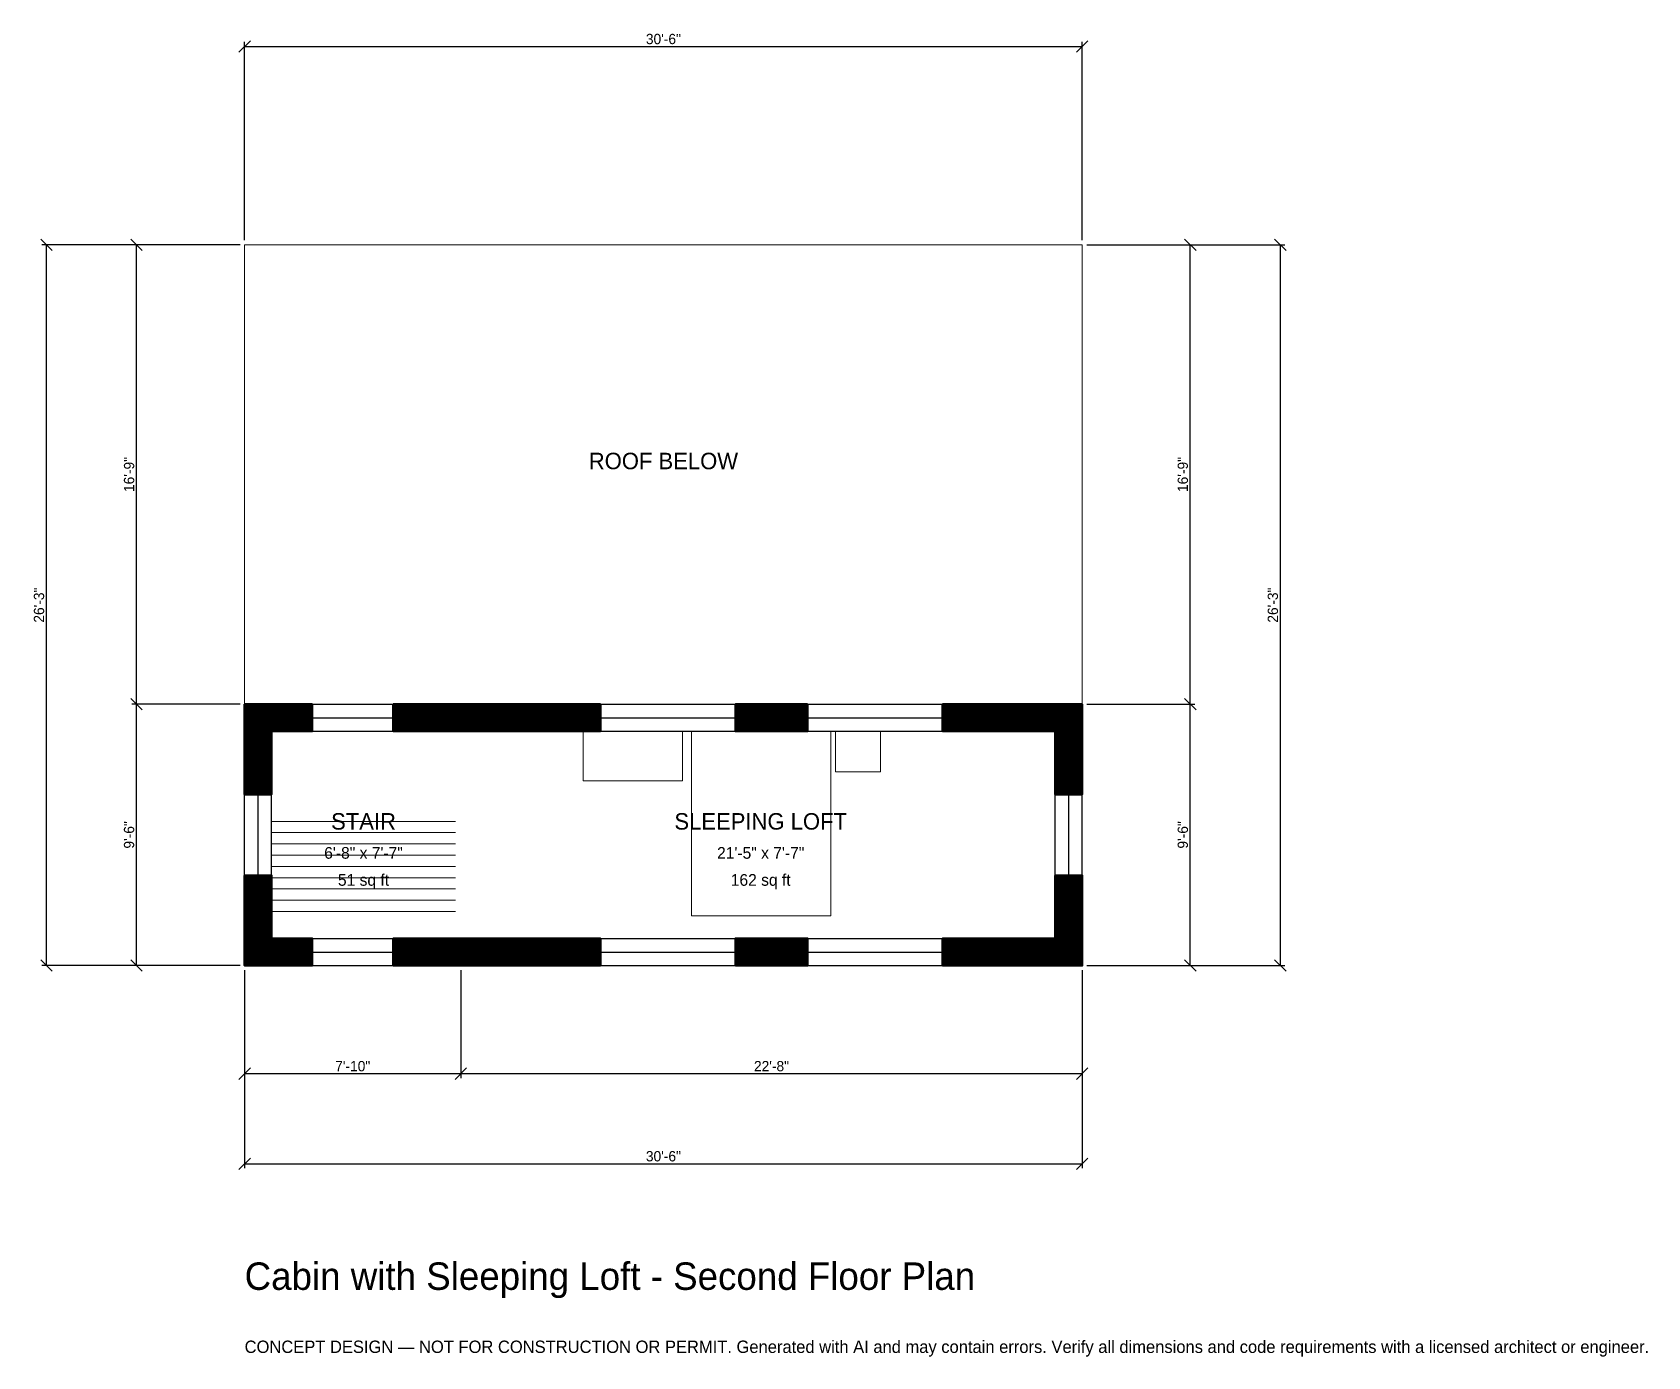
# Model space of a CAD drawing. Header units: inches. Extents: x -93 to 613, y -171 to 408.
import ezdxf
from ezdxf.enums import TextEntityAlignment as Align

# ---------------------------------------------------------------- set-up
doc = ezdxf.new("R2010")
doc.units = ezdxf.units.IN
doc.header["$MEASUREMENT"] = 0
doc.linetypes.add('DASHED', pattern=[0.6, 0.5, -0.1])
for name, color, linetype, lineweight in [('A-ANNO-DIMS', 1, 'Continuous', 13), ('A-ANNO-TEXT', 7, 'Continuous', 18), ('A-AREA-IDEN', 7, 'Continuous', 18), ('A-FLOR-STRS', 3, 'Continuous', 18), ('A-FURN', 9, 'Continuous', 13), ('A-GLAZ', 4, 'Continuous', 25), ('A-SITE-PAVE', 8, 'Continuous', 13), ('A-WALL', 7, 'Continuous', 50), ('A-WALL-PATT', 8, 'Continuous', 13)]:
    doc.layers.add(name, color=color, linetype=linetype, lineweight=lineweight)
doc.dimstyles.new('PLAN', dxfattribs={"dimtxt": 4.5, "dimasz": 3, "dimexe": 2, "dimexo": 2, "dimgap": 1, "dimtad": 1, "dimdec": 0, "dimlunit": 4, "dimtsz": 2.5, "dimcen": 2.5, "dimclrd": 1, "dimclre": 1, "dimazin": 3, "dimtfac": 1, "dimtmove": 0, "dimatfit": 3})

msp = doc.modelspace()

# ---------------------------------------------------------------- hatches: boundary and pattern name
at = {"layer": 'A-WALL-PATT'}
h = msp.add_hatch(dxfattribs=at)
h.set_pattern_fill('ANSI31', color=8, scale=0.8)
h.paths.add_polyline_path([(366.1417, 0), (354.3307, 0), (354.3307, 0), (305.1181, 0), (305.1181, 11.811), (354.3307, 11.811), (354.3307, 39.3701), (366.1417, 39.3701), (366.1417, 11.811), (366.1418, 11.811), (366.1418, 0), (366.1417, 0), (366.1417, 0)])
h.paths.add_polyline_path([(214.5669, 0), (214.5669, 11.811), (246.063, 11.811), (246.063, 0), (214.5669, 0)])
h.paths.add_polyline_path([(100.3937, 0), (88.5827, 0), (64.9606, 0), (64.9606, 11.811), (88.5827, 11.811), (100.3937, 11.811), (155.5118, 11.811), (155.5118, 0), (100.3937, 0)])
h.paths.add_polyline_path([(11.811, 0), (11.811, 0), (0, 0), (0, 0), (0, 0), (0, 11.811), (0, 11.811), (0, 39.3701), (11.811, 39.3701), (11.811, 11.811), (29.5276, 11.811), (29.5276, 0), (11.811, 0)])
h.paths.add_polyline_path([(0, 102.3622), (0, 102.3622), (0, 114.1732), (0, 114.1732), (0, 114.1733), (11.811, 114.1733), (11.811, 114.1732), (29.5276, 114.1732), (29.5276, 102.3622), (11.811, 102.3622), (11.811, 74.8031), (0, 74.8031), (0, 102.3622)])
h.paths.add_polyline_path([(88.5827, 114.1732), (100.3937, 114.1732), (155.5118, 114.1732), (155.5118, 102.3622), (100.3937, 102.3622), (88.5827, 102.3622), (64.9606, 102.3622), (64.9606, 114.1732), (88.5827, 114.1732)])
h.paths.add_polyline_path([(246.063, 114.1732), (246.063, 102.3622), (214.5669, 102.3622), (214.5669, 114.1732), (246.063, 114.1732)])
h.paths.add_polyline_path([(354.3307, 114.1732), (354.3307, 114.1733), (366.1417, 114.1733), (366.1417, 114.1732), (366.1418, 114.1732), (366.1418, 102.3622), (366.1417, 102.3622), (366.1417, 74.8031), (354.3307, 74.8031), (354.3307, 102.3622), (305.1181, 102.3622), (305.1181, 114.1732), (354.3307, 114.1732)])

# ---------------------------------------------------------------- linework, layer by layer
at = {"layer": 'A-FLOR-STRS'}
for p, q in [((11.811, 62.9921), (92.126, 62.9921)), ((11.811, 58.0709), (92.126, 58.0709)), ((11.811, 53.1496), (92.126, 53.1496)), ((11.811, 48.2283), (92.126, 48.2283)), ((11.811, 43.3071), (92.126, 43.3071)), ((11.811, 38.3858), (92.126, 38.3858)), ((11.811, 33.4646), (92.126, 33.4646)), ((11.811, 28.5433), (92.126, 28.5433)), ((11.811, 23.622), (92.126, 23.622))]:
    msp.add_line(p, q, dxfattribs=at)
at = {"layer": 'A-FURN'}
for points in [[(148.0315, 80.7087), (191.3386, 80.7087), (191.3386, 102.3622), (148.0315, 102.3622)], [(195.2756, 21.6535), (256.2992, 21.6535), (256.2992, 102.3622), (195.2756, 102.3622)], [(258.2677, 84.6457), (277.9528, 84.6457), (277.9528, 102.3622), (258.2677, 102.3622)]]:
    msp.add_lwpolyline(points, close=True, dxfattribs=at)
at = {"layer": 'A-GLAZ'}
for p, q in [((29.5276, 114.1732), (64.9606, 114.1732)), ((155.5118, 114.1732), (214.5669, 114.1732)), ((246.063, 114.1732), (305.1181, 114.1732)), ((29.5276, 108.2677), (64.9606, 108.2677)), ((155.5118, 108.2677), (214.5669, 108.2677)), ((246.063, 108.2677), (305.1181, 108.2677)), ((29.5276, 102.3622), (64.9606, 102.3622)), ((155.5118, 102.3622), (214.5669, 102.3622)), ((246.063, 102.3622), (305.1181, 102.3622)), ((0, 39.3701), (0, 74.8031)), ((5.9055, 39.3701), (5.9055, 74.8031)), ((11.811, 39.3701), (11.811, 74.8031)), ((354.3307, 39.3701), (354.3307, 74.8031)), ((360.2362, 39.3701), (360.2362, 74.8031)), ((366.1417, 39.3701), (366.1417, 74.8031)), ((29.5276, 11.811), (64.9606, 11.811)), ((155.5118, 11.811), (214.5669, 11.811)), ((246.063, 11.811), (305.1181, 11.811)), ((29.5276, 5.9055), (64.9606, 5.9055)), ((29.5276, 0), (64.9606, 0)), ((155.5118, 5.9055), (214.5669, 5.9055)), ((155.5118, 0), (214.5669, 0)), ((246.063, 5.9055), (305.1181, 5.9055)), ((246.063, 0), (305.1181, 0))]:
    msp.add_line(p, q, dxfattribs=at)
at = {"layer": 'A-SITE-PAVE', "linetype": 'DASHED'}
msp.add_lwpolyline([(0, 114.1732), (366.1417, 114.1732), (366.1417, 314.9606), (0, 314.9606)], close=True, dxfattribs=at)
at = {"layer": 'A-WALL'}
for points in [[(0, 102.3622), (0, 102.3622), (0, 114.1732), (0, 114.1732), (0, 114.1733), (11.811, 114.1733), (11.811, 114.1732), (29.5276, 114.1732), (29.5276, 102.3622), (11.811, 102.3622), (11.811, 74.8031), (0, 74.8031), (0, 102.3622)], [(88.5827, 114.1732), (100.3937, 114.1732), (155.5118, 114.1732), (155.5118, 102.3622), (100.3937, 102.3622), (88.5827, 102.3622), (64.9606, 102.3622), (64.9606, 114.1732), (88.5827, 114.1732)], [(246.063, 114.1732), (246.063, 102.3622), (214.5669, 102.3622), (214.5669, 114.1732), (246.063, 114.1732)], [(354.3307, 114.1732), (354.3307, 114.1733), (366.1417, 114.1733), (366.1417, 114.1732), (366.1418, 114.1732), (366.1418, 102.3622), (366.1417, 102.3622), (366.1417, 74.8031), (354.3307, 74.8031), (354.3307, 102.3622), (305.1181, 102.3622), (305.1181, 114.1732), (354.3307, 114.1732)], [(11.811, 0), (11.811, 0), (0, 0), (0, 0), (0, 0), (0, 11.811), (0, 11.811), (0, 39.3701), (11.811, 39.3701), (11.811, 11.811), (29.5276, 11.811), (29.5276, 0), (11.811, 0)], [(366.1417, 0), (354.3307, 0), (354.3307, 0), (305.1181, 0), (305.1181, 11.811), (354.3307, 11.811), (354.3307, 39.3701), (366.1417, 39.3701), (366.1417, 11.811), (366.1418, 11.811), (366.1418, 0), (366.1417, 0), (366.1417, 0)], [(100.3937, 0), (88.5827, 0), (64.9606, 0), (64.9606, 11.811), (88.5827, 11.811), (100.3937, 11.811), (155.5118, 11.811), (155.5118, 0), (100.3937, 0)], [(214.5669, 0), (214.5669, 11.811), (246.063, 11.811), (246.063, 0), (214.5669, 0)]]:
    msp.add_lwpolyline(points, close=True, dxfattribs=at)

# ---------------------------------------------------------------- texts
at = {"layer": 'A-ANNO-TEXT'}
for s, height, p in [('Cabin with Sleeping Loft - Second Floor Plan', 12, (0, -141.7323)), ('CONCEPT DESIGN — NOT FOR CONSTRUCTION OR PERMIT. Generated with AI and may contain errors. Verify all dimensions and code requirements with a licensed architect or engineer.', 5.4, (0, -169.2913))]:
    msp.add_text(s, height=height, dxfattribs=at).set_placement(p)
at = {"layer": 'A-AREA-IDEN'}
for s, height, p in [('ROOF BELOW', 7.2, (183.0709, 220.4724)), ('STAIR', 7.2, (51.9685, 62.9921)), ('SLEEPING LOFT', 7.2, (225.5906, 62.9921)), ('6\'-8" x 7\'-7"', 5.1, (51.9685, 49.2126)), ('21\'-5" x 7\'-7"', 5.1, (225.5906, 49.2126)), ('51 sq ft', 5.1, (51.9685, 37.4016)), ('162 sq ft', 5.1, (225.5906, 37.4016))]:
    msp.add_text(s, height=height, dxfattribs=at).set_placement(p, align=Align.MIDDLE_CENTER)

# ---------------------------------------------------------------- dimensions: what is measured, and where the dimension line sits
at = {"layer": 'A-ANNO-DIMS'}
for base, p1, p2, text in [((0, 401.5748), (0, 314.9606), (366.1417, 314.9606), '30\'-6"'), ((0, -47.2441), (0, 0), (94.4882, 0), '7\'-10"'), ((0, -86.6142), (0, 0), (366.1417, 0), '30\'-6"'), ((94.4882, -47.2441), (94.4882, 0), (366.1417, 0), '22\'-8"')]:
    msp.add_linear_dim(base=base, p1=p1, p2=p2, text=text, dimstyle='PLAN', dxfattribs=at).render()
for base, p1, p2, text in [((-86.6142, 0), (0, 0), (0, 314.9606), '26\'-3"'), ((-47.2441, 114.1732), (0, 114.1732), (0, 314.9606), '16\'-9"'), ((413.3858, 114.1732), (366.1417, 114.1732), (366.1417, 314.9606), '16\'-9"'), ((452.7559, 0), (366.1417, 0), (366.1417, 314.9606), '26\'-3"'), ((-47.2441, 0), (0, 0), (0, 114.1732), '9\'-6"'), ((413.3858, 0), (366.1417, 0), (366.1417, 114.1732), '9\'-6"')]:
    msp.add_linear_dim(base=base, p1=p1, p2=p2, angle=90, text=text, dimstyle='PLAN', dxfattribs=at).render()

doc.saveas('drawing.dxf')
